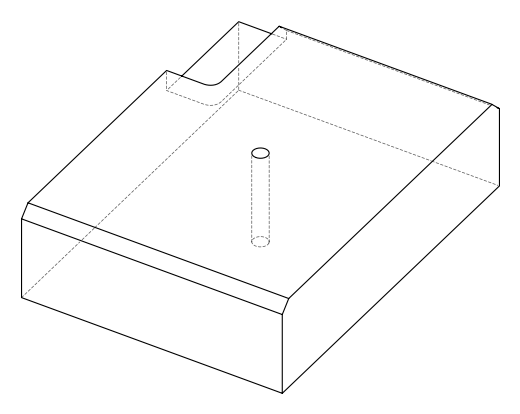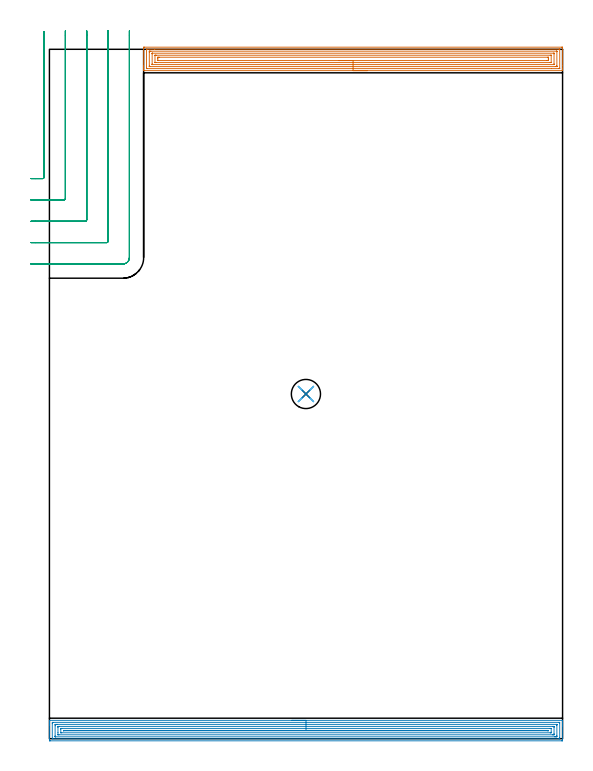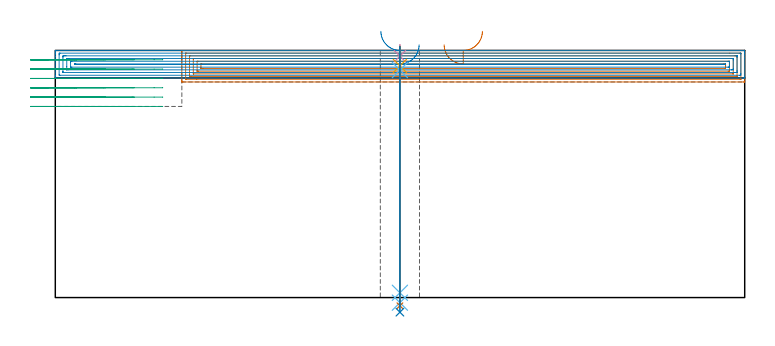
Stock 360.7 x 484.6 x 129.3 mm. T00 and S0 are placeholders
(PLAN: 8 operations, 6 tool changes, 45 min)
(1 AREA_MILL | FG_CHAMFER_SURFACE | UGT0205_001 | 14.46 min | 41100 mm3)
(2 AREA_MILL_1 | FG_CHAMFER_SURFACE_1 | UGT0205_001 | 17.5 min | 37396 mm3)
(3 MILL_CORNER_NOTCH_RECTANGULAR | CORNER_NOTCH_RECTANGULAR | UGT0201_136 | Follow Part, ap 5, ae 75% | 11.27 min | 309775 mm3)
(4 SPOT_DRILL | STEP1HOLE | NXT0321_9005460120000 | 0.05 min | 156 mm3)
(5 DRILL_BLIND_HOLE_INTO_CENTER | STEP1HOLE | UGT0301_178 | 0.04 min | 119 mm3)
(6 GUN_DRILL_THROUGH_HOLE | STEP1HOLE | UGT0307_001 | 0.58 min | 2347 mm3)
(7 SPADE_DRILL_TO_ENLARGE_THROUGH_HOLE | STEP1HOLE | UGT0306_003 | 0.54 min | 13143 mm3)
(8 DRILL_TO_ENLARGE_THROUGH_HOLE | STEP1HOLE | UGT0301_050 | 0.56 min | 26811 mm3)
(TOOL UGT0205_001 | Chamfer Mill 20 x 3 x 45 deg. | D20 FL50 Z2)
(TOOL UGT0201_136 | Carbide End Mill 20.0 | D20 FL30 Z4)
(TOOL NXT0321_9005460120000 | NC Spot Drill, 142deg, 12mm, Carbide, Uncoated | D12 PA142 FL30 Z2)
(TOOL UGT0301_178 | Twist Drill 5.4 mm | D5.4 PA118 FL55 Z2)
(TOOL UGT0307_001 | Gun Drill 5 mm | D5 PA130 FL24 Z1)
(TOOL UGT0306_003 | Spade Drill 12.5mm | D12.5 PA132 FL10 Z2)
(TOOL UGT0301_050 | Twist Drill 20.5 mm | D20.5 PA118 FL145 Z2)
(OP 1 AREA_MILL)
G17 G21 G94 G90
T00 M6
G54
G17 G0 G90 X223.45 Y469.6 S1061 M3
G43 Z139.3 H0
G94 G1 X223.412 Z138.428 F250.
X223.298 Z137.563
X223.109 Z136.712
X222.847 Z135.88
X222.513 Z135.074
X222.11 Z134.3
X221.642 Z133.564
X221.11 Z132.872
X220.521 Z132.229
X219.878 Z131.64
X219.186 Z131.108
X218.45 Z130.64
X217.676 Z130.237
X216.87 Z129.903
X216.038 Z129.641
X215.187 Z129.452
X214.322 Z129.338
X213.45 Z129.3
X66.381
X66.21 Y469.602 Z129.289
X66.203 Y469.747 Z129.145
X66.2 Y469.899 Z129.001
Y470.137 Z128.762
Y470.845 Z128.05
Y472.075 Z126.822
Y472.596 Z126.298
Y473.211 Z125.684
Y485.116 Z113.781
X66.206 Y485.73 Z113.167
X66.21 Y486.093 Z112.805
X66.454 Y486.097 Z112.802
X66.828 Y486.1 Z112.8
X360.072
X360.594 Y486.095 Z112.803
X360.69 Y486.092 Z112.806
X360.7 Y485.991 Z112.906
Y473.211 Z125.684
Y470.845 Z128.05
Y470.137 Z128.762
Y469.899 Z129.001
X360.697 Y469.747 Z129.145
X360.69 Y469.602 Z129.289
X360.519 Y469.6 Z129.3
X213.45
Y471.014 Z127.886
X68.616
X68.442 Y471.015 Z127.885
X68.259 Y471.019 Z127.881
X68.22 Y471.021 Z127.879
X68.21 Y471.042 Z127.858
X68.206 Y471.075 Z127.825
X68.201 Y471.252 Z127.648
Y484.386 Z114.514
X68.204 Y484.522 Z114.378
X68.21 Y484.63 Z114.27
X68.219 Y484.679 Z114.221
X68.256 Y484.681 Z114.219
X68.616 Y484.685 Z114.215
X74.008 Y484.686 Z114.214
X358.284
X358.458 Y484.685 Z114.215
X358.641 Y484.681 Z114.219
X358.68 Y484.679 Z114.221
X358.69 Y484.658 Z114.242
X358.694 Y484.625 Z114.275
X358.699 Y484.448 Z114.452
Y471.314 Z127.586
X358.696 Y471.178 Z127.722
X358.69 Y471.07 Z127.83
X358.681 Y471.021 Z127.879
X358.644 Y471.019 Z127.881
X358.284 Y471.015 Z127.885
X352.892 Y471.014 Z127.886
X213.45
Y472.428 Z126.472
X70.575 Y472.429 Z126.471
X70.404 Y472.43 Z126.47
X70.233 Y472.434 Z126.466
X70.216 Y472.435 Z126.465
X70.21 Y472.443 Z126.457
X70.205 Y472.477 Z126.423
X70.202 Y472.53 Z126.37
X70.2 Y472.596 Z126.304
Y472.796 Z126.104
Y482.428 Z116.472
X70.202 Y483.104 Z115.796
X70.206 Y483.203 Z115.697
X70.21 Y483.252 Z115.648
X70.216 Y483.265 Z115.635
X70.237 Y483.267 Z115.633
X70.404 Y483.269 Z115.631
X71.127 Y483.271 Z115.629
X71.298 Y483.272 Z115.628
X356.325 Y483.271 Z115.629
X356.496 Y483.27 Z115.63
X356.667 Y483.266 Z115.634
X356.684 Y483.265 Z115.635
X356.69 Y483.257 Z115.643
X356.695 Y483.223 Z115.677
X356.699 Y483.17 Z115.73
X356.7 Y483.104 Z115.796
Y482.904 Z115.996
Y473.272 Z125.628
X356.698 Y472.596 Z126.304
X356.695 Y472.497 Z126.403
X356.69 Y472.448 Z126.452
X356.684 Y472.435 Z126.465
X356.663 Y472.433 Z126.467
X356.496 Y472.431 Z126.469
X355.773 Y472.429 Z126.471
X355.602 Y472.428 Z126.472
X213.45
Y473.843 Z125.057
X72.349
X72.291 Y473.844 Z125.056
X72.231 Y473.847 Z125.053
X72.215 Y473.849 Z125.051
X72.21 Y473.864 Z125.036
X72.207 Y473.916 Z124.984
X72.2 Y474.34 Z124.56
Y481.344 Z117.556
X72.203 Y481.786 Z117.114
X72.207 Y481.84 Z117.06
X72.21 Y481.849 Z117.051
X72.22 Y481.851 Z117.049
X72.261 Y481.854 Z117.046
X72.399 Y481.857 Z117.043
X354.551
X354.609 Y481.856 Z117.044
X354.669 Y481.853 Z117.047
X354.685 Y481.851 Z117.049
X354.69 Y481.836 Z117.064
X354.693 Y481.784 Z117.116
X354.7 Y481.36 Z117.54
Y474.356 Z124.544
X354.697 Y473.914 Z124.986
X354.693 Y473.86 Z125.04
X354.69 Y473.852 Z125.048
X354.68 Y473.849 Z125.051
X354.639 Y473.846 Z125.054
X354.501 Y473.843 Z125.057
X213.45
Y475.257 Z123.643
X74.84
X74.436 Y475.258 Z123.642
X74.235 Y475.262 Z123.638
X74.216 Y475.263 Z123.637
X74.21 Y475.274 Z123.626
X74.204 Y475.311 Z123.589
X74.201 Y475.365 Z123.535
X74.2 Y480.261 Z118.639
X74.203 Y480.356 Z118.544
X74.208 Y480.413 Z118.487
X74.212 Y480.437 Z118.463
X74.23 Y480.438 Z118.462
X74.444 Y480.441 Z118.459
X74.874 Y480.443 Z118.457
X74.908
X352.06
X352.464 Y480.442 Z118.458
X352.665 Y480.438 Z118.462
X352.684 Y480.437 Z118.463
X352.69 Y480.426 Z118.474
X352.696 Y480.389 Z118.511
X352.699 Y480.335 Z118.565
X352.7 Y475.439 Z123.461
X352.697 Y475.344 Z123.556
X352.693 Y475.287 Z123.613
X352.688 Y475.263 Z123.637
X352.67 Y475.262 Z123.638
X352.456 Y475.259 Z123.641
X352.026 Y475.257 Z123.643
X213.45
Y476.671 Z122.229
X76.662
X76.353 Y476.673 Z122.227
X76.265 Y476.675 Z122.225
X76.218 Y476.678 Z122.222
X76.21 Y476.704 Z122.196
X76.205 Y476.824 Z122.076
X76.202 Y476.974 Z121.926
X76.2 Y478.302 Z120.598
X76.202 Y478.726 Z120.174
X76.206 Y478.952 Z119.948
X76.21 Y479.007 Z119.893
X76.219 Y479.022 Z119.878
X76.25 Y479.024 Z119.876
X76.354 Y479.028 Z119.872
X76.662 Y479.029 Z119.871
X77.247
X350.238
X350.548 Y479.027 Z119.873
X350.636 Y479.025 Z119.875
X350.682 Y479.022 Z119.878
X350.69 Y478.996 Z119.904
X350.696 Y478.876 Z120.024
X350.698 Y478.726 Z120.174
X350.7 Y478.273 Z120.627
Y477.398 Z121.502
X350.698 Y476.974 Z121.926
X350.694 Y476.748 Z122.152
X350.69 Y476.693 Z122.207
X350.681 Y476.678 Z122.222
X350.65 Y476.676 Z122.224
X350.546 Y476.672 Z122.228
X350.238 Y476.671 Z122.229
X349.654
X213.45
X212.578 Z122.267
X211.714 Z122.381
X210.862 Z122.57
X210.03 Z122.832
X209.224 Z123.166
X208.45 Z123.569
X207.714 Z124.037
X207.022 Z124.568
X206.379 Z125.158
X205.79 Z125.801
X205.259 Z126.493
X204.79 Z127.229
X204.387 Z128.003
X204.053 Z128.809
X203.791 Z129.641
X203.602 Z130.492
X203.488 Z131.357
X203.45 Z132.229
G0 Z139.3
M5
M2
(OP 2 AREA_MILL_1)
G17 G21 G94 G90
T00 M6
G54
G17 G0 G90 X170.35 Y12.9 S1061 M3
G43 Z139.3 H0
G94 G1 X170.388 Z138.428 F250.
X170.502 Z137.563
X170.691 Z136.712
X170.953 Z135.88
X171.287 Z135.074
X171.69 Z134.3
X172.158 Z133.564
X172.69 Z132.872
X173.279 Z132.229
X173.922 Z131.64
X174.614 Z131.108
X175.35 Z130.64
X176.124 Z130.237
X176.93 Z129.903
X177.762 Z129.641
X178.614 Z129.452
X179.478 Z129.338
X180.35 Z129.3
X360.518
X360.69 Y12.897 Z129.288
X360.693 Y12.862 Z129.254
X360.7 Y12.46 Z128.859
Y12.194 Z128.593
Y11.471 Z127.866
Y10.222 Z126.619
Y8.808 Z125.203
Y-0.696 Z115.702
X360.698 Y-0.959 Z115.439
X360.692 Y-1.492 Z114.906
X360.61 Y-1.494 Z114.903
X360.071 Y-1.5 Z114.9
X0.629
X0.09 Y-1.494 Z114.903
X0.008 Y-1.492 Z114.906
X0.004 Y-0.959 Z115.439
X0. Y-0.334 Z116.063
Y9.695 Z126.09
Y11.11 Z127.506
Y11.471 Z127.866
Y12.194 Z128.593
Y12.46 Z128.859
X0.007 Y12.862 Z129.254
X0.01 Y12.897 Z129.288
X0.182 Y12.9 Z129.3
X180.35
Y11.486 Z127.886
X358.283 Y11.485 Z127.885
X358.69 Y11.471 Z127.871
X358.699 Y11.058 Z127.458
X358.7 Y0.817 Z117.217
X358.699 Y0.404 Z116.804
X358.69 Y-0.071 Z116.329
X358.297 Y-0.085 Z116.315
X358.283 Y-0.086 Z116.314
X2.417 Y-0.085 Z116.315
X2.01 Y-0.071 Z116.329
X2.001 Y0.342 Z116.742
X2. Y10.583 Z126.983
X2.001 Y10.996 Z127.396
X2.01 Y11.471 Z127.871
X2.403 Y11.485 Z127.885
X2.417 Y11.486 Z127.886
X180.35
Y10.072 Z126.472
X356.494 Y10.071 Z126.471
X356.621 Y10.069 Z126.469
X356.666 Y10.067 Z126.467
X356.684 Y10.066 Z126.466
X356.69 Y10.035 Z126.435
X356.695 Y9.899 Z126.299
X356.699 Y9.695 Z126.095
X356.7 Y9.491 Z125.891
Y2.389 Z118.789
X356.696 Y1.705 Z118.105
X356.692 Y1.509 Z117.909
X356.675 Y1.335 Z117.735
X356.494 Y1.333 Z117.733
X355.978 Y1.33 Z117.73
X355.6 Y1.329 Z117.729
X355.085 Y1.328 Z117.728
X4.206 Y1.329 Z117.729
X4.079 Y1.331 Z117.731
X4.034 Y1.333 Z117.733
X4.016 Y1.335 Z117.735
X4.01 Y1.365 Z117.765
X4.005 Y1.501 Z117.901
X4.001 Y1.705 Z118.105
X4. Y1.909 Z118.309
Y9.011 Z125.411
X4.004 Y9.695 Z126.095
X4.008 Y9.891 Z126.291
X4.025 Y10.065 Z126.465
X4.206 Y10.067 Z126.467
X4.722 Y10.07 Z126.47
X5.1 Y10.071 Z126.471
X5.615 Y10.072 Z126.472
X180.35
Y8.657 Z125.057
X353.963
X354.597 Y8.654 Z125.054
X354.669 Y8.652 Z125.052
X354.686 Y8.651 Z125.051
X354.69 Y8.634 Z125.034
X354.694 Y8.581 Z124.981
X354.698 Y8.362 Z124.762
X354.7 Y7.926 Z124.326
Y3.487 Z119.887
X354.698 Y3.04 Z119.44
X354.694 Y2.819 Z119.219
X354.69 Y2.765 Z119.165
X354.685 Y2.749 Z119.149
X354.66 Y2.748 Z119.148
X354.553 Y2.745 Z119.145
X353.812 Y2.743 Z119.143
X353.661
X6.737
X6.103 Y2.746 Z119.146
X6.031 Y2.748 Z119.148
X6.014 Y2.749 Z119.149
X6.01 Y2.766 Z119.166
X6.006 Y2.82 Z119.22
X6.002 Y3.038 Z119.438
X6. Y4.368 Z120.768
Y7.913 Z124.313
X6.002 Y8.36 Z124.76
X6.006 Y8.581 Z124.981
X6.01 Y8.635 Z125.035
X6.015 Y8.651 Z125.051
X6.04 Y8.652 Z125.052
X6.147 Y8.655 Z125.055
X6.888 Y8.657 Z125.057
X7.039
X180.35
Y7.243 Z123.643
X352.024
X352.237 Y7.242 Z123.642
X352.661 Y7.236 Z123.636
X352.691 Y7.231 Z123.631
X352.695 Y7.219 Z123.619
X352.699 Y7.187 Z123.587
X352.7 Y4.585 Z120.985
X352.698 Y4.368 Z120.768
X352.694 Y4.201 Z120.601
X352.69 Y4.165 Z120.565
X352.591 Y4.161 Z120.561
X352.45 Y4.158 Z120.558
X352.237 Y4.157 Z120.557
X352.024
X8.676
X8.463 Y4.158 Z120.558
X8.039 Y4.164 Z120.564
X8.009 Y4.169 Z120.569
X8.005 Y4.181 Z120.581
X8.001 Y4.213 Z120.613
X8. Y6.815 Z123.215
X8.002 Y7.032 Z123.432
X8.006 Y7.199 Z123.599
X8.01 Y7.235 Z123.635
X8.109 Y7.239 Z123.639
X8.251 Y7.242 Z123.642
X8.463 Y7.243 Z123.643
X8.676
X180.35
Y5.829 Z122.229
X350.553
X350.637 Y5.827 Z122.227
X350.678 Y5.824 Z122.224
X350.69 Y5.822 Z122.222
X350.692 Y5.812 Z122.212
X350.697 Y5.686 Z122.086
X350.69 Y5.625 Z122.025
X350.68 Y5.578 Z121.978
X350.646 Y5.576 Z121.976
X350.482 Y5.573 Z121.973
X350.236 Y5.572 Z121.972
X349.918 Y5.571 Z121.971
X10.147
X10.063 Y5.573 Z121.973
X10.022 Y5.576 Z121.976
X10.01 Y5.578 Z121.978
X10.008 Y5.588 Z121.988
X10.002 Y5.715 Z122.115
X10.007 Y5.796 Z122.196
X10.01 Y5.821 Z122.221
X10.038 Y5.822 Z122.222
X10.205 Y5.826 Z122.226
X10.464 Y5.828 Z122.228
X10.782 Y5.829 Z122.229
X180.35
X181.222 Z122.267
X182.086 Z122.381
X182.938 Z122.57
X183.77 Z122.832
X184.576 Z123.166
X185.35 Z123.569
X186.086 Z124.037
X186.778 Z124.568
X187.421 Z125.158
X188.01 Z125.801
X188.542 Z126.493
X189.01 Z127.229
X189.413 Z128.003
X189.747 Z128.809
X190.009 Z129.641
X190.198 Z130.492
X190.312 Z131.357
X190.35 Z132.229
G0 Z139.3
M5
M2
(OP 3 MILL_CORNER_NOTCH_RECTANGULAR)
G17 G21 G94 G90
T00 M6
G54
G17 G0 G90 X-13. Y393.7 S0 M3
G43 Z139.3 H0
Z124.417
G94 G1 X-10. F250.
X-4.793 F500.
G3 X-3.8 Y394.693 R1.
G1 Y493.85
Y496.85 F250.
G0 Z139.3
X-13. Y378.7
Z124.417
G1 X-10.
X10.206 F500.
G3 X11.2 Y379.694 R1.
G1 Y494.6
Y497.6 F250.
G0 Z139.3
X-13. Y363.7
Z124.417
G1 X-10.
X25.206 F500.
G3 X26.2 Y364.694 R1.
G1 Y494.6
Y497.6 F250.
G0 Z139.3
X-13. Y348.7
Z124.417
G1 X-10.
X40.205 F500.
G3 X41.2 Y349.695 R1.
G1 Y494.6
Y497.6 F250.
G0 Z139.3
X-13. Y333.7
Z124.417
G1 X-10.
X51.7 F500.
G3 X56.2 Y338.2 R4.5
G1 Y494.6
Y497.6 F250.
G0 Z139.3
X-13. Y393.7
Z119.533
G1 X-10.
X-4.793 F500.
G3 X-3.8 Y394.693 R1.
G1 Y493.85
Y496.85 F250.
G0 Z139.3
X-13. Y378.7
Z119.533
G1 X-10.
X10.206 F500.
G3 X11.2 Y379.694 R1.
G1 Y494.6
Y497.6 F250.
G0 Z139.3
X-13. Y363.7
Z119.533
G1 X-10.
X25.206 F500.
G3 X26.2 Y364.694 R1.
G1 Y494.6
Y497.6 F250.
G0 Z139.3
X-13. Y348.7
Z119.533
G1 X-10.
X40.205 F500.
G3 X41.2 Y349.695 R1.
G1 Y494.6
Y497.6 F250.
G0 Z139.3
X-13. Y333.7
Z119.533
G1 X-10.
X51.7 F500.
G3 X56.2 Y338.2 R4.5
G1 Y494.6
Y497.6 F250.
G0 Z139.3
X-13. Y393.7
Z114.65
G1 X-10.
X-4.793 F500.
G3 X-3.8 Y394.693 R1.
G1 Y493.85
Y496.85 F250.
G0 Z139.3
X-13. Y378.7
Z114.65
G1 X-10.
X10.206 F500.
G3 X11.2 Y379.694 R1.
G1 Y494.6
Y497.6 F250.
G0 Z139.3
X-13. Y363.7
Z114.65
G1 X-10.
X25.206 F500.
G3 X26.2 Y364.694 R1.
G1 Y494.6
Y497.6 F250.
G0 Z139.3
X-13. Y348.7
Z114.65
G1 X-10.
X40.205 F500.
G3 X41.2 Y349.695 R1.
G1 Y494.6
Y497.6 F250.
G0 Z139.3
X-13. Y333.7
Z114.65
G1 X-10.
X51.7 F500.
G3 X56.2 Y338.2 R4.5
G1 Y494.6
Y497.6 F250.
G0 Z139.3
X-13. Y393.7
Z109.767
G1 X-10.
X-4.794 F500.
G3 X-3.8 Y394.693 R1.
G1 Y493.85
Y496.85 F250.
G0 Z139.3
X-13. Y378.7
Z109.767
G1 X-10.
X10.206 F500.
G3 X11.2 Y379.694 R1.
G1 Y494.6
Y497.6 F250.
G0 Z139.3
X-13. Y363.7
Z109.767
G1 X-10.
X25.206 F500.
G3 X26.2 Y364.694 R1.
G1 Y494.6
Y497.6 F250.
G0 Z139.3
X-13. Y348.7
Z109.767
G1 X-10.
X40.205 F500.
G3 X41.2 Y349.695 R1.
G1 Y494.6
Y497.6 F250.
G0 Z139.3
X-13. Y333.7
Z109.767
G1 X-10.
X51.7 F500.
G3 X56.2 Y338.2 R4.5
G1 Y494.6
Y497.6 F250.
G0 Z139.3
X-13. Y393.7
Z104.883
G1 X-10.
X-4.794 F500.
G3 X-3.8 Y394.693 R1.
G1 Y493.85
Y496.85 F250.
G0 Z139.3
X-13. Y378.7
Z104.883
G1 X-10.
X10.206 F500.
G3 X11.2 Y379.694 R1.
G1 Y494.6
Y497.6 F250.
G0 Z139.3
X-13. Y363.7
Z104.883
G1 X-10.
X25.206 F500.
G3 X26.2 Y364.694 R1.
G1 Y494.6
Y497.6 F250.
G0 Z139.3
X-13. Y348.7
Z104.883
G1 X-10.
X40.205 F500.
G3 X41.2 Y349.695 R1.
G1 Y494.6
Y497.6 F250.
G0 Z139.3
X-13. Y333.7
Z104.883
G1 X-10.
X51.7 F500.
G3 X56.2 Y338.2 R4.5
G1 Y494.6
Y497.6 F250.
G0 Z139.3
X-13. Y393.7
Z100.
G1 X-10.
X-4.794 F500.
G3 X-3.8 Y394.693 R1.
G1 Y493.85
Y496.85 F250.
G0 Z139.3
X-13. Y378.7
Z100.
G1 X-10.
X10.206 F500.
G3 X11.2 Y379.694 R1.
G1 Y494.6
Y497.6 F250.
G0 Z139.3
X-13. Y363.7
Z100.
G1 X-10.
X25.206 F500.
G3 X26.2 Y364.694 R1.
G1 Y494.6
Y497.6 F250.
G0 Z139.3
X-13. Y348.7
Z100.
G1 X-10.
X40.205 F500.
G3 X41.2 Y349.695 R1.
G1 Y494.6
Y497.6 F250.
G0 Z139.3
X-13. Y333.7
Z100.
G1 X-10.
X51.7 F500.
G3 X56.2 Y338.2 R4.5
G1 Y494.6
Y497.6 F250.
G0 Z139.3
M5
M2
(OP 4 SPOT_DRILL)
G17 G21 G94 G90
T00 M6
G54
G17 G0 G90 X180.3 Y242.3 S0 M3
G43 Z139.3 H0
G94 G81 G98 Z126.3 F250. R132.3
G80
M5
M2
(OP 5 DRILL_BLIND_HOLE_INTO_CENTER)
G17 G21 G94 G90
T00 M6
G54
G17 G0 G90 X180.3 Y242.3 S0 M3
G43 Z139.3 H0
G94 G81 G98 Z121.2 F250. R131.3
G80
M5
M2
(OP 6 GUN_DRILL_THROUGH_HOLE)
G17 G21 G94 G90
T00 M6
G54
G17 G0 G90 X180.3 Y242.3 M8
G43 Z139.3 H0
Z127.622
S716 M3
G94 G1 Z119.036 F125. M26
G4 X.084
Z2.5 F250.
G4 X.084
Z-2.666 F125.
G4 X.084
M5
M9
G0 Z127.622
Z139.3
M2
(OP 7 SPADE_DRILL_TO_ENLARGE_THROUGH_HOLE)
G17 G21 G94 G90
T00 M6
G54
G17 G0 G90 X180.3 Y242.3 S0 M3
G43 Z139.3 H0
G94 G73 G98 Z-4.283 F250. Q12.144 R131.3
G80
M5
M2
(OP 8 DRILL_TO_ENLARGE_THROUGH_HOLE)
G17 G21 G94 G90
T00 M6
G54
G17 G0 G90 X180.3 Y242.3 S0 M3
G43 Z139.3 H0
G94 G73 G98 Z-7.659 F250. Q19.566 R131.3
G80
M5
M2
